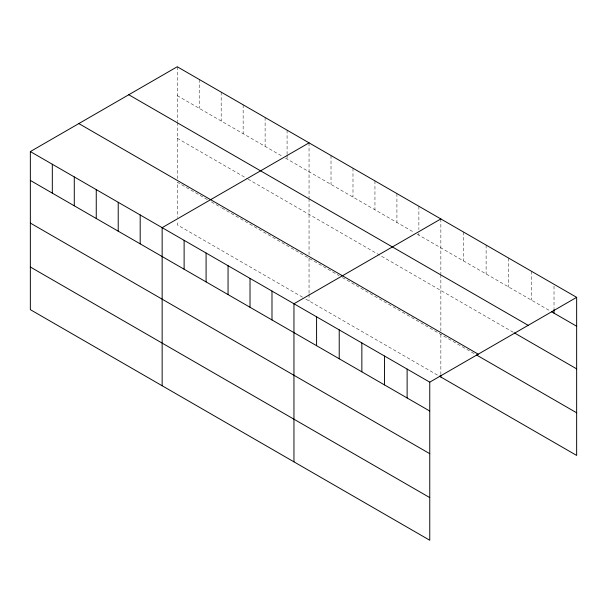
<?xml version="1.0" encoding="UTF-8"?>
<svg xmlns="http://www.w3.org/2000/svg" width="607" height="607" viewBox="0 0 607 607"><rect width="100%" height="100%" fill="white"/><g stroke="black" fill="none" stroke-linecap="round" stroke-linejoin="round"><path stroke-width="0.46" stroke-dasharray="3.04 2.28" d="M177.244 66.755L177.244 121.59M177.244 95.633L282.202 156.234M285.457 158.108L414.004 232.329M417.259 234.203L550.784 311.292M177.244 138.275L247.216 178.67M248.028 179.141L513.598 332.469M207.351 199.582L177.244 182.206L177.244 217.427M211.418 201.934L221.183 207.571M221.995 208.042L339.154 275.677M342.409 277.558L474.803 353.995M302.544 297.18L177.244 224.84L177.244 221.13M305.799 299.061L438.413 375.627M554.016 286.147L554.016 308.508M531.383 271.215L531.383 300.093M508.749 258.15L508.749 287.028M486.116 245.084L486.116 273.962M463.482 232.018L463.482 260.896M440.857 218.945L440.857 273.78M440.857 274.705L440.857 331.65M440.857 334.396L440.857 374.253M418.883 206.266L418.883 229.552M418.883 233.278L418.883 235.144M396.917 193.58L396.917 222.465M374.951 180.901L374.951 209.779M352.986 168.215L352.986 197.1M331.02 155.536L331.02 184.414M309.046 142.85L309.046 197.685M309.046 198.61L309.046 254.637M309.046 258.301L309.046 293.522M309.046 294.448L309.046 300.935M287.081 130.171L287.081 154.39M287.081 155.324L287.081 159.049M265.115 117.485L265.115 146.363M243.149 104.806L243.149 133.684M221.183 92.12L221.183 120.998M199.217 79.441L199.217 108.319M177.244 122.515L177.244 178.541"/><path stroke-width="0.91" d="M30.35 151.568L429.756 382.16L429.756 540.245L30.35 309.653L30.35 151.568L177.244 66.755L576.65 297.347L576.65 455.432L439.225 376.09M309.046 142.85L162.152 227.663L162.152 385.748M440.857 218.945L293.955 303.758L293.955 461.844M429.756 382.16L576.65 297.347M551.588 311.763L576.65 326.232M128.767 94.745L528.173 325.337M514.41 332.932L576.65 368.866M78.827 123.578L478.233 354.169M476.419 354.928L576.65 412.798M30.35 180.446L429.756 411.038M30.35 223.08L429.756 453.679M30.35 267.012L429.756 497.603M554.016 309.433L554.016 313.159M440.857 375.179L440.857 377.03M407.122 369.094L407.122 397.972M384.489 356.028L384.489 384.906M361.855 342.955L361.855 371.841M339.222 329.889L339.222 358.775M316.588 316.824L316.588 345.702M271.989 291.072L271.989 319.957M250.023 278.393L250.023 307.271M228.057 265.707L228.057 294.592M206.084 253.028L206.084 281.906M184.118 240.342L184.118 269.227M140.187 214.977L140.187 243.862M118.221 202.298L118.221 231.176M96.255 189.612L96.255 218.497M74.282 176.933L74.282 205.811M52.316 164.247L52.316 193.125"/></g></svg>
